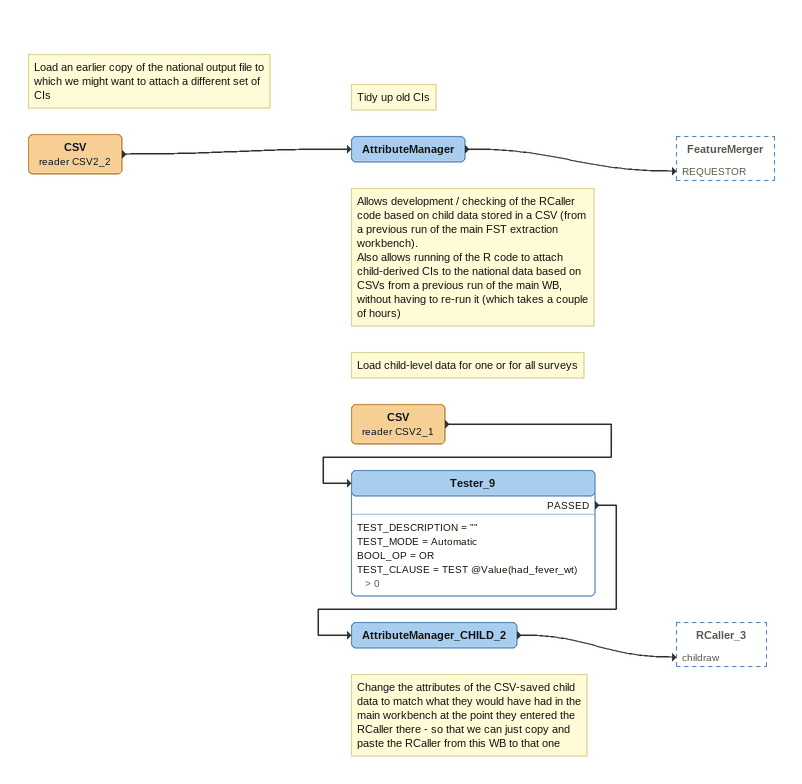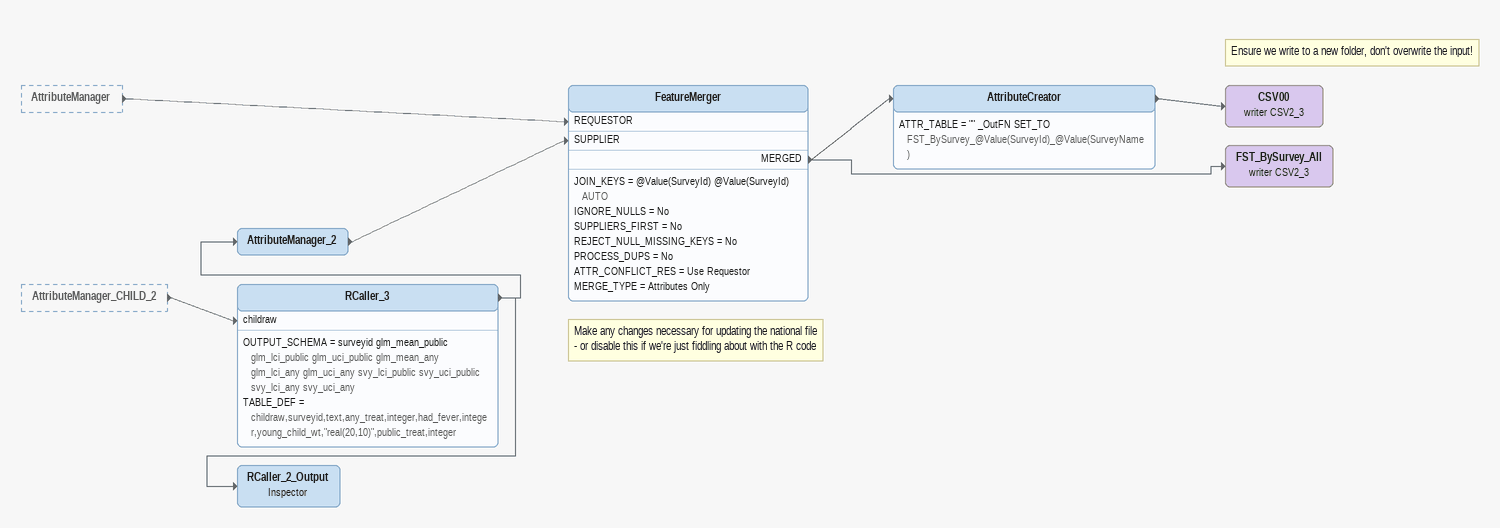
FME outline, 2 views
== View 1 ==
Note: Load an earlier copy of the national output file to which we might want to attach a different set of CIs
CSV (reader CSV2_2)
    -> AttributeManager
Note: Tidy up old CIs
Note: Allows development / checking of the RCaller code based on child data stored in a CSV (from a previous run of the main FST extraction workbench). / Also allows running of the R code to attach child-derived CIs to the national data based on CSVs from a previous run of the main WB, without having to re-run it (which takes a couple of hours)
AttributeManager
    -> FeatureMerger [REQUESTOR]
Note: Load child-level data for one or for all surveys
CSV (reader CSV2_1)
    -> Tester_9
Tester_9
    TEST_DESCRIPTION = ""
    TEST_MODE = Automatic
    BOOL_OP = OR
    TEST_CLAUSE = TEST @Value(had_fever_wt) > 0
    PASSED -> AttributeManager_CHILD_2
Note: Change the attributes of the CSV-saved child data to match what they would have had in the main workbench at the point they entered the RCaller there - so that we can just copy and paste the RCaller from this WB to that one
AttributeManager_CHILD_2
    -> RCaller_3 [childraw]

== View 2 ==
AttributeManager [outside]
    -> FeatureMerger [REQUESTOR]
AttributeManager_CHILD_2 [outside]
    -> RCaller_3 [childraw]
RCaller_3
    OUTPUT_SCHEMA = surveyid glm_mean_public glm_lci_public glm_uci_public glm_mean_any glm_lci_any glm_uci_any svy_lci_public svy_uci_public svy_lci_any svy_uci_any
    TABLE_DEF = childraw,surveyid,text,any_treat,integer,had_fever,integer,young_child_wt,"real(20,10)",public_treat,integer
    -> RCaller_2_Output
    -> AttributeManager_2
Note: Make any changes necessary for updating the national file - or disable this if we're just fiddling about with the R code
AttributeManager_2
    -> FeatureMerger [SUPPLIER]
FeatureMerger
    JOIN_KEYS = @Value(SurveyId) @Value(SurveyId) AUTO
    IGNORE_NULLS = No
    SUPPLIERS_FIRST = No
    REJECT_NULL_MISSING_KEYS = No
    PROCESS_DUPS = No
    ATTR_CONFLICT_RES = Use Requestor
    MERGE_TYPE = Attributes Only
    MERGED -> FST_BySurvey_All (writer CSV2_3)
    MERGED -> AttributeCreator
AttributeCreator
    ATTR_TABLE = "" _OutFN SET_TO FST_BySurvey_@Value(SurveyId)_@Value(SurveyName)
    -> CSV00 (writer CSV2_3)
Note: Ensure we write to a new folder, don't overwrite the input!
CSV00 (writer CSV2_3)
FST_BySurvey_All (writer CSV2_3)
RCaller_2_Output: Inspector
